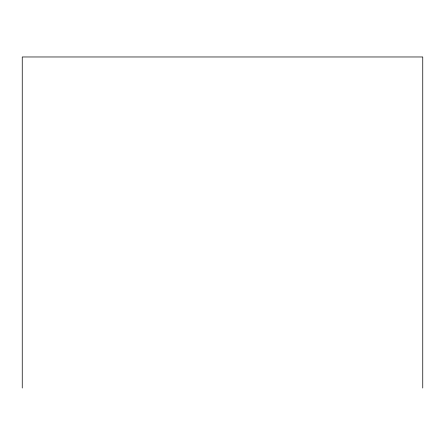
<?xml version="1.0" encoding="UTF-8"?>
<svg xmlns="http://www.w3.org/2000/svg" width="445" height="445" viewBox="0 0 445 445"><rect width="100%" height="100%" fill="white"/><g stroke="black" fill="none" stroke-linecap="round" stroke-linejoin="round"><path stroke-width="0.67" d="M422.75 388.029L422.75 56.971L22.25 56.971L22.25 388.029"/></g></svg>
